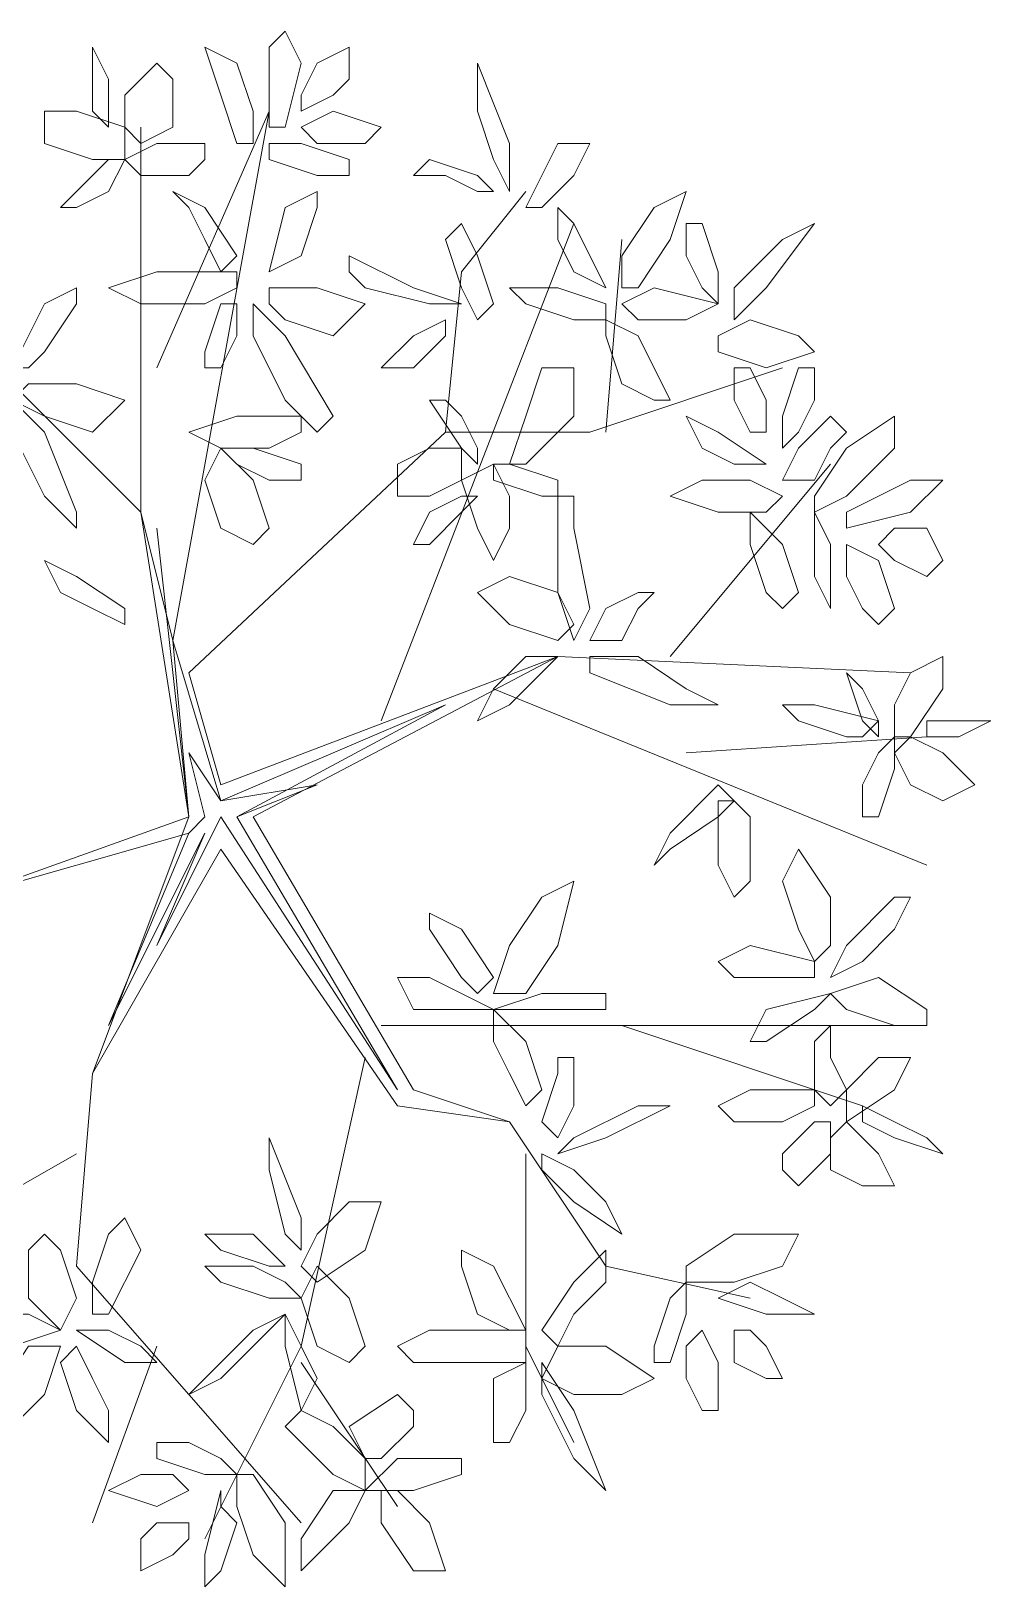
# Model space of a CAD drawing. Header units: millimetres. Extents: x 2364 to 2508, y 1551 to 1771.
# Drawn here: x 2396.577 to 2398.266, y 1623.61 to 1626.349 of the extents above; entities that cross this region are included whole.
import ezdxf

# ---------------------------------------------------------------- set-up
doc = ezdxf.new("R2010")
doc.units = ezdxf.units.MM
doc.layers.add('PDF_0', color=7, linetype='Continuous')

msp = doc.modelspace()

# ---------------------------------------------------------------- linework, layer by layer
at = {"layer": 'PDF_0', "lineweight": 9}
for points in [[(2396.9955, 1626.236), (2396.9955, 1626.3208), (2397.0238, 1626.349), (2397.052, 1626.2925), (2397.0238, 1626.1796), (2396.9955, 1626.1796)], [(2396.7131, 1626.1796), (2396.7131, 1626.2643), (2396.6849, 1626.3208), (2396.6849, 1626.2925), (2396.6849, 1626.2078)], [(2396.9673, 1626.1513), (2396.9391, 1626.1513), (2396.9108, 1626.236), (2396.8826, 1626.3208), (2396.9391, 1626.2925), (2396.9673, 1626.2078)], [(2397.052, 1626.2078), (2397.052, 1626.236), (2397.0803, 1626.2925), (2397.1367, 1626.3208), (2397.1367, 1626.2643), (2397.1085, 1626.236)], [(2396.7696, 1626.1513), (2396.7414, 1626.1796), (2396.7414, 1626.236), (2396.7979, 1626.2925), (2396.8261, 1626.2643), (2396.8261, 1626.1796)], [(2397.3627, 1626.2078), (2397.3627, 1626.2925), (2397.4191, 1626.1513), (2397.4191, 1626.0666), (2397.3909, 1626.1231)], [(2396.6849, 1626.1231), (2396.6002, 1626.1513), (2396.6002, 1626.2078), (2396.6567, 1626.2078), (2396.7414, 1626.1796), (2396.7414, 1626.1231)], [(2397.165, 1626.1513), (2397.1932, 1626.1796), (2397.1085, 1626.2078), (2397.052, 1626.1796), (2397.0803, 1626.1513)], [(2396.8543, 1626.0948), (2396.7696, 1626.0948), (2396.7414, 1626.1231), (2396.7979, 1626.1513), (2396.8826, 1626.1513), (2396.8826, 1626.1231)], [(2397.0803, 1626.0948), (2396.9955, 1626.1231), (2396.9955, 1626.1513), (2397.052, 1626.1513), (2397.1367, 1626.1231), (2397.1367, 1626.0948)], [(2397.4474, 1626.0384), (2397.4756, 1626.0384), (2397.5321, 1626.0948), (2397.5603, 1626.1513), (2397.5039, 1626.1513), (2397.4756, 1626.0948)], [(2396.6567, 1626.0666), (2396.7131, 1626.1231), (2396.7414, 1626.1231), (2396.7131, 1626.0666), (2396.6567, 1626.0384), (2396.6284, 1626.0384)], [(2397.3062, 1626.0948), (2397.3627, 1626.0666), (2397.3909, 1626.0666), (2397.3627, 1626.0948), (2397.2779, 1626.1231), (2397.2497, 1626.0948)], [(2396.8826, 1625.9819), (2396.8543, 1626.0384), (2396.8261, 1626.0666), (2396.8826, 1626.0384), (2396.9391, 1625.9536), (2396.9108, 1625.9254)], [(2397.052, 1625.9536), (2396.9955, 1625.9254), (2397.0238, 1626.0384), (2397.0803, 1626.0666), (2397.0803, 1626.0384)], [(2397.6168, 1625.8972), (2397.6451, 1625.8972), (2397.7015, 1625.9819), (2397.7298, 1626.0666), (2397.6733, 1626.0384), (2397.6168, 1625.9536)], [(2397.5321, 1625.9254), (2397.5886, 1625.8972), (2397.5321, 1626.0101), (2397.5039, 1626.0384), (2397.5039, 1625.9819)], [(2397.3627, 1625.8407), (2397.3909, 1625.8689), (2397.3627, 1625.9536), (2397.3344, 1626.0101), (2397.3062, 1625.9819), (2397.3344, 1625.8972)], [(2397.7298, 1625.9536), (2397.758, 1625.8972), (2397.7862, 1625.8689), (2397.7862, 1625.9254), (2397.758, 1626.0101), (2397.7298, 1626.0101)], [(2397.8992, 1625.9819), (2397.9557, 1626.0101), (2397.871, 1625.8972), (2397.8145, 1625.8407), (2397.8145, 1625.8972)], [(2397.165, 1625.8972), (2397.2779, 1625.8689), (2397.3344, 1625.8689), (2397.2497, 1625.8972), (2397.1367, 1625.9536), (2397.1367, 1625.9254)], [(2396.8826, 1625.8689), (2396.7696, 1625.8689), (2396.7131, 1625.8972), (2396.7979, 1625.9254), (2396.9391, 1625.9254), (2396.9391, 1625.8972)], [(2396.6002, 1625.7842), (2396.6567, 1625.8689), (2396.6567, 1625.8972), (2396.6002, 1625.8689), (2396.5437, 1625.756), (2396.5719, 1625.756)], [(2396.9955, 1625.8689), (2396.9955, 1625.8972), (2397.0803, 1625.8972), (2397.165, 1625.8689), (2397.1085, 1625.8124), (2397.0238, 1625.8407)], [(2397.5321, 1625.8407), (2397.4474, 1625.8689), (2397.4191, 1625.8972), (2397.5039, 1625.8972), (2397.5886, 1625.8689), (2397.5886, 1625.8407)], [(2397.7298, 1625.8407), (2397.7862, 1625.8689), (2397.6733, 1625.8972), (2397.6168, 1625.8689), (2397.6451, 1625.8407)], [(2396.8826, 1625.756), (2396.9108, 1625.756), (2396.9391, 1625.8124), (2396.9391, 1625.8689), (2396.9108, 1625.8689), (2396.8826, 1625.7842)], [(2397.0238, 1625.6995), (2396.9673, 1625.8124), (2396.9673, 1625.8689), (2397.0238, 1625.8124), (2397.1085, 1625.6712), (2397.0803, 1625.643)], [(2397.2497, 1625.756), (2397.1932, 1625.756), (2397.2497, 1625.8124), (2397.3062, 1625.8407), (2397.3062, 1625.8124)], [(2397.6168, 1625.7277), (2397.5886, 1625.8124), (2397.5886, 1625.8407), (2397.6451, 1625.8124), (2397.7015, 1625.6995), (2397.6733, 1625.6995)], [(2397.7862, 1625.8124), (2397.7862, 1625.7842), (2397.871, 1625.756), (2397.9557, 1625.7842), (2397.9274, 1625.8124), (2397.8427, 1625.8407)], [(2397.4191, 1625.5865), (2397.4474, 1625.5865), (2397.5321, 1625.6712), (2397.5321, 1625.756), (2397.4756, 1625.756), (2397.4474, 1625.6712)], [(2397.871, 1625.643), (2397.8427, 1625.643), (2397.8145, 1625.6995), (2397.8145, 1625.756), (2397.8427, 1625.756), (2397.871, 1625.6995)], [(2397.9557, 1625.6995), (2397.9274, 1625.643), (2397.8992, 1625.6148), (2397.8992, 1625.6712), (2397.9274, 1625.756), (2397.9557, 1625.756)], [(2396.5437, 1625.6995), (2396.5719, 1625.7277), (2396.6567, 1625.7277), (2396.7414, 1625.6995), (2396.6849, 1625.643), (2396.6002, 1625.6712)], [(2396.6002, 1625.5301), (2396.5437, 1625.643), (2396.5437, 1625.6995), (2396.6002, 1625.643), (2396.6567, 1625.5018), (2396.6567, 1625.4736)], [(2397.3344, 1625.6712), (2397.3627, 1625.6148), (2397.3627, 1625.5865), (2397.3344, 1625.6148), (2397.2779, 1625.6995), (2397.3062, 1625.6995)], [(2396.9955, 1625.6148), (2396.9108, 1625.6148), (2396.8543, 1625.643), (2396.9391, 1625.6712), (2397.052, 1625.6712), (2397.052, 1625.643)], [(2397.8145, 1625.5865), (2397.871, 1625.5865), (2397.7862, 1625.643), (2397.7298, 1625.6712), (2397.758, 1625.6148)], [(2397.9839, 1625.6148), (2397.9557, 1625.5583), (2397.8992, 1625.5583), (2397.9274, 1625.6148), (2397.9839, 1625.6712), (2398.0122, 1625.643)], [(2397.9557, 1625.5018), (2397.9557, 1625.5301), (2398.0122, 1625.6148), (2398.0969, 1625.6712), (2398.0969, 1625.6148), (2398.0122, 1625.5301)], [(2396.9108, 1625.4736), (2396.8826, 1625.5583), (2396.9108, 1625.6148), (2396.9673, 1625.5583), (2396.9955, 1625.4736), (2396.9673, 1625.4453)], [(2396.9955, 1625.5583), (2396.9391, 1625.5865), (2396.9108, 1625.6148), (2396.9673, 1625.6148), (2397.052, 1625.5865), (2397.052, 1625.5583)], [(2397.3344, 1625.6148), (2397.3344, 1625.5583), (2397.2779, 1625.5301), (2397.2215, 1625.5301), (2397.2215, 1625.5865), (2397.2779, 1625.6148)], [(2397.4191, 1625.5301), (2397.4191, 1625.4736), (2397.3909, 1625.4171), (2397.3627, 1625.4736), (2397.3344, 1625.5583), (2397.3909, 1625.5865)], [(2397.4756, 1625.5301), (2397.3909, 1625.5583), (2397.3909, 1625.5865), (2397.4191, 1625.5865), (2397.5039, 1625.5583), (2397.5039, 1625.5301)], [(2397.8992, 1625.5301), (2397.871, 1625.5018), (2397.7862, 1625.5018), (2397.7015, 1625.5301), (2397.758, 1625.5583), (2397.8427, 1625.5583)], [(2398.0686, 1625.5301), (2398.1251, 1625.5583), (2398.1816, 1625.5583), (2398.1251, 1625.5018), (2398.0122, 1625.4736), (2398.0122, 1625.5018)], [(2397.3627, 1625.5301), (2397.3344, 1625.5301), (2397.2779, 1625.5018), (2397.2497, 1625.4453), (2397.2779, 1625.4453), (2397.3344, 1625.5018)], [(2397.5321, 1625.4736), (2397.5603, 1625.3324), (2397.5321, 1625.2759), (2397.5039, 1625.3606), (2397.5039, 1625.5301), (2397.5321, 1625.5301)], [(2397.871, 1625.3606), (2397.8427, 1625.4453), (2397.8427, 1625.5018), (2397.8992, 1625.4453), (2397.9274, 1625.3606), (2397.8992, 1625.3324)], [(2397.9557, 1625.3889), (2397.9557, 1625.4736), (2397.9557, 1625.5018), (2397.9839, 1625.4453), (2397.9839, 1625.3606), (2397.9839, 1625.3324)], [(2398.0686, 1625.4453), (2398.0969, 1625.4736), (2398.1534, 1625.4736), (2398.1816, 1625.4171), (2398.1534, 1625.3889), (2398.0969, 1625.4171)], [(2398.0404, 1625.3324), (2398.0122, 1625.3889), (2398.0122, 1625.4453), (2398.0686, 1625.4171), (2398.0969, 1625.3324), (2398.0686, 1625.3041)], [(2396.6849, 1625.3324), (2396.6284, 1625.3606), (2396.6002, 1625.4171), (2396.6567, 1625.3889), (2396.7414, 1625.3324), (2396.7414, 1625.3041)], [(2397.5321, 1625.3041), (2397.5039, 1625.2759), (2397.4191, 1625.3041), (2397.3627, 1625.3606), (2397.4191, 1625.3889), (2397.5039, 1625.3606)], [(2397.6733, 1625.3606), (2397.6451, 1625.3606), (2397.5886, 1625.3324), (2397.5603, 1625.2759), (2397.6168, 1625.2759), (2397.6451, 1625.3324)], [(2397.4474, 1625.2477), (2397.5039, 1625.2477), (2397.4191, 1625.1629), (2397.3627, 1625.1347), (2397.3909, 1625.1912)], [(2397.6451, 1625.2477), (2397.7298, 1625.1912), (2397.7862, 1625.1629), (2397.7015, 1625.1629), (2397.5603, 1625.2194), (2397.5603, 1625.2477)], [(2398.0969, 1625.1629), (2398.1251, 1625.2194), (2398.1816, 1625.2477), (2398.1816, 1625.1912), (2398.1251, 1625.1065), (2398.0969, 1625.1065)], [(2398.0404, 1625.1912), (2398.0122, 1625.2194), (2398.0404, 1625.1347), (2398.0686, 1625.1065), (2398.0686, 1625.1347)], [(2398.0122, 1625.1065), (2397.9274, 1625.1347), (2397.8992, 1625.1629), (2397.9557, 1625.1629), (2398.0686, 1625.1347), (2398.0404, 1625.1065)], [(2398.1534, 1625.1347), (2398.1534, 1625.1065), (2398.2098, 1625.1065), (2398.2663, 1625.1347), (2398.2381, 1625.1347), (2398.1816, 1625.1347)], [(2398.0404, 1625.0217), (2398.0686, 1625.0782), (2398.0969, 1625.1065), (2398.0969, 1625.05), (2398.0686, 1624.9653), (2398.0404, 1624.9653)], [(2398.0969, 1625.0782), (2398.1251, 1625.1065), (2398.1816, 1625.0782), (2398.2381, 1625.0217), (2398.1816, 1624.9935), (2398.1251, 1625.0217)], [(2397.7862, 1624.9653), (2397.7015, 1624.9088), (2397.6733, 1624.8805), (2397.7015, 1624.937), (2397.7862, 1625.0217), (2397.8145, 1624.9935)], [(2397.8427, 1624.9653), (2397.8427, 1624.8523), (2397.8145, 1624.8241), (2397.7862, 1624.8805), (2397.7862, 1624.9935), (2397.8145, 1624.9935)], [(2397.9557, 1624.7111), (2397.9839, 1624.7393), (2397.9839, 1624.8241), (2397.9274, 1624.9088), (2397.8992, 1624.8523), (2397.9274, 1624.7676)], [(2397.3909, 1624.6546), (2397.4474, 1624.6546), (2397.5039, 1624.7393), (2397.5321, 1624.8523), (2397.4756, 1624.8241), (2397.4191, 1624.7393)], [(2398.0969, 1624.7676), (2398.0404, 1624.7111), (2397.9839, 1624.6829), (2398.0122, 1624.7393), (2398.0969, 1624.8241), (2398.1251, 1624.8241)], [(2397.3344, 1624.6829), (2397.2779, 1624.7676), (2397.2779, 1624.7958), (2397.3344, 1624.7676), (2397.3909, 1624.6829), (2397.3627, 1624.6546)], [(2397.8992, 1624.6829), (2397.8145, 1624.6829), (2397.7862, 1624.7111), (2397.8427, 1624.7393), (2397.9557, 1624.7111), (2397.9557, 1624.6829)], [(2397.3344, 1624.6264), (2397.2497, 1624.6264), (2397.2215, 1624.6829), (2397.2779, 1624.6829), (2397.3909, 1624.6264), (2397.3627, 1624.6264)], [(2398.0969, 1624.5981), (2398.0122, 1624.6264), (2397.9839, 1624.6546), (2398.0686, 1624.6829), (2398.1534, 1624.6264), (2398.1534, 1624.5981)], [(2397.5321, 1624.6264), (2397.4474, 1624.6264), (2397.3909, 1624.6264), (2397.4756, 1624.6546), (2397.5886, 1624.6546), (2397.5886, 1624.6264)], [(2397.9557, 1624.6264), (2397.9839, 1624.6546), (2397.871, 1624.6264), (2397.8427, 1624.5699), (2397.871, 1624.5699)], [(2397.4191, 1624.5134), (2397.3909, 1624.5699), (2397.3909, 1624.6264), (2397.4474, 1624.5699), (2397.4756, 1624.4852), (2397.4474, 1624.4569)], [(2397.9839, 1624.5417), (2398.0122, 1624.4852), (2397.9839, 1624.4569), (2397.9557, 1624.4852), (2397.9557, 1624.5699), (2397.9839, 1624.5981)], [(2397.5039, 1624.5134), (2397.4756, 1624.4287), (2397.5039, 1624.4005), (2397.5321, 1624.4569), (2397.5321, 1624.5417), (2397.5039, 1624.5417)], [(2398.0122, 1624.4852), (2398.0686, 1624.5417), (2398.1251, 1624.5417), (2398.0969, 1624.4852), (2398.0122, 1624.4287), (2398.0122, 1624.4569)], [(2397.8992, 1624.4287), (2397.8145, 1624.4287), (2397.7862, 1624.4569), (2397.8427, 1624.4852), (2397.9557, 1624.4852), (2397.9557, 1624.4569)], [(2397.6451, 1624.4569), (2397.7015, 1624.4569), (2397.5886, 1624.4005), (2397.5039, 1624.3722), (2397.5321, 1624.4005)], [(2398.0404, 1624.4569), (2398.0404, 1624.4287), (2398.0969, 1624.4005), (2398.1816, 1624.3722), (2398.1534, 1624.4005), (2398.0969, 1624.4287)], [(2397.8992, 1624.3722), (2397.9557, 1624.4287), (2397.9839, 1624.4287), (2397.9839, 1624.3722), (2397.9274, 1624.3157), (2397.8992, 1624.344)], [(2397.9839, 1624.4005), (2398.0122, 1624.4287), (2398.0686, 1624.3722), (2398.0969, 1624.3157), (2398.0404, 1624.3157), (2397.9839, 1624.344)], [(2396.9955, 1624.344), (2396.9955, 1624.4005), (2397.052, 1624.2593), (2397.052, 1624.2028), (2397.0238, 1624.231)], [(2397.4756, 1624.3722), (2397.4756, 1624.344), (2397.5321, 1624.2875), (2397.6168, 1624.231), (2397.5886, 1624.2875), (2397.5321, 1624.344)], [(2397.052, 1624.1745), (2397.0803, 1624.1463), (2397.165, 1624.2028), (2397.1932, 1624.2875), (2397.1367, 1624.2875), (2397.0803, 1624.231)], [(2396.6849, 1624.1463), (2396.7131, 1624.231), (2396.7414, 1624.2593), (2396.7696, 1624.2028), (2396.7131, 1624.0898), (2396.6849, 1624.0898)], [(2396.6284, 1624.2028), (2396.6567, 1624.1181), (2396.6284, 1624.0616), (2396.5719, 1624.1181), (2396.5719, 1624.2028), (2396.6002, 1624.231)], [(2396.9108, 1624.2028), (2396.8826, 1624.231), (2396.9673, 1624.231), (2397.0238, 1624.1745), (2396.9955, 1624.1745)], [(2397.7298, 1624.1463), (2397.7298, 1624.1745), (2397.8145, 1624.231), (2397.9274, 1624.231), (2397.8992, 1624.1745), (2397.8145, 1624.1463)], [(2397.3627, 1624.0898), (2397.3344, 1624.1745), (2397.3344, 1624.2028), (2397.3909, 1624.1745), (2397.4474, 1624.0616), (2397.4191, 1624.0616)], [(2397.5321, 1624.0898), (2397.5886, 1624.1463), (2397.5886, 1624.2028), (2397.5321, 1624.1463), (2397.4756, 1624.0616), (2397.5039, 1624.0333)], [(2397.052, 1624.1181), (2397.0238, 1624.1463), (2396.9673, 1624.1745), (2396.8826, 1624.1745), (2396.9108, 1624.1463), (2396.9955, 1624.1181)], [(2397.0803, 1624.0333), (2397.052, 1624.1181), (2397.0803, 1624.1745), (2397.1367, 1624.1181), (2397.165, 1624.0333), (2397.1367, 1624.0051)], [(2397.6733, 1624.0333), (2397.7015, 1624.1181), (2397.7298, 1624.1463), (2397.7298, 1624.0898), (2397.7015, 1624.0051), (2397.6733, 1624.0051)], [(2397.8427, 1624.1463), (2397.7862, 1624.1181), (2397.871, 1624.0898), (2397.9557, 1624.0898), (2397.8992, 1624.1181)], [(2396.4872, 1624.0898), (2396.5719, 1624.0898), (2396.6284, 1624.0616), (2396.5437, 1624.0333), (2396.4307, 1624.0616), (2396.4307, 1624.0898)], [(2396.9108, 1623.9769), (2396.8543, 1623.9486), (2396.9673, 1624.0616), (2397.0238, 1624.0898), (2396.9955, 1624.0616)], [(2397.0803, 1623.9769), (2397.052, 1623.9204), (2397.0238, 1624.0333), (2397.0238, 1624.0898), (2397.052, 1624.0333)], [(2396.7131, 1624.0616), (2396.6567, 1624.0616), (2396.7414, 1624.0051), (2396.7979, 1624.0051), (2396.7696, 1624.0333)], [(2397.3627, 1624.0051), (2397.2497, 1624.0051), (2397.2215, 1624.0333), (2397.2779, 1624.0616), (2397.4474, 1624.0616), (2397.4474, 1624.0051)], [(2397.7298, 1623.9769), (2397.7298, 1624.0333), (2397.758, 1624.0616), (2397.7862, 1624.0051), (2397.7862, 1623.9204), (2397.758, 1623.9204)], [(2397.8145, 1624.0616), (2397.8427, 1624.0616), (2397.871, 1624.0333), (2397.8992, 1623.9769), (2397.871, 1623.9769), (2397.8145, 1624.0051)], [(2396.6284, 1624.0333), (2396.5719, 1624.0333), (2396.5155, 1623.9486), (2396.459, 1623.8639), (2396.5437, 1623.8922), (2396.6002, 1623.9486)], [(2396.6849, 1623.9769), (2396.7131, 1623.9204), (2396.7131, 1623.8639), (2396.6567, 1623.9204), (2396.6284, 1624.0051), (2396.6567, 1624.0333)], [(2397.4756, 1623.9769), (2397.5039, 1624.0333), (2397.5886, 1624.0333), (2397.6733, 1623.9769), (2397.6168, 1623.9486), (2397.5321, 1623.9486)], [(2397.3909, 1623.8639), (2397.4191, 1623.8639), (2397.4474, 1623.9204), (2397.4474, 1624.0051), (2397.3909, 1623.9769), (2397.3909, 1623.9204)], [(2397.5321, 1623.8357), (2397.5886, 1623.7792), (2397.5321, 1623.9204), (2397.4756, 1624.0051), (2397.4756, 1623.9486)], [(2397.2497, 1623.8922), (2397.1932, 1623.8357), (2397.165, 1623.8357), (2397.1367, 1623.8922), (2397.2215, 1623.9486), (2397.2497, 1623.9204)], [(2397.1085, 1623.8922), (2397.165, 1623.8357), (2397.165, 1623.7792), (2397.1085, 1623.8074), (2397.0238, 1623.8922), (2397.052, 1623.9204)], [(2396.8543, 1623.8639), (2396.9108, 1623.8357), (2396.9391, 1623.8074), (2396.8826, 1623.8074), (2396.7979, 1623.8357), (2396.7979, 1623.8639)], [(2397.3344, 1623.8357), (2397.3344, 1623.8074), (2397.2497, 1623.7792), (2397.165, 1623.7792), (2397.2215, 1623.8357), (2397.2779, 1623.8357)], [(2396.7696, 1623.8074), (2396.7131, 1623.7792), (2396.7979, 1623.751), (2396.8543, 1623.7792), (2396.8261, 1623.8074)], [(2396.9391, 1623.8074), (2396.9673, 1623.8074), (2397.0238, 1623.7227), (2397.0238, 1623.6098), (2396.9673, 1623.6662), (2396.9391, 1623.751)], [(2396.9391, 1623.7227), (2396.9108, 1623.638), (2396.8826, 1623.6098), (2396.8826, 1623.6662), (2396.9108, 1623.7792), (2396.9108, 1623.751)], [(2397.052, 1623.6945), (2397.1085, 1623.7792), (2397.165, 1623.7792), (2397.1367, 1623.7227), (2397.052, 1623.638), (2397.052, 1623.6662)], [(2397.1932, 1623.7792), (2397.2215, 1623.7792), (2397.2779, 1623.7227), (2397.3062, 1623.638), (2397.2497, 1623.638), (2397.1932, 1623.7227)], [(2396.8543, 1623.7227), (2396.8543, 1623.6945), (2396.8261, 1623.6662), (2396.7696, 1623.638), (2396.7696, 1623.6945), (2396.7979, 1623.7227)]]:
    msp.add_lwpolyline(points, close=True, dxfattribs=at)
for points in [[(2396.7979, 1625.756), (2396.9955, 1626.2078), (2396.8261, 1625.2759), (2396.7696, 1625.5018), (2396.7696, 1626.1796)], [(2397.4474, 1626.0666), (2397.3344, 1625.9254), (2397.3062, 1625.643), (2397.5603, 1625.643), (2397.8992, 1625.756)], [(2397.8427, 1624.1181), (2397.5886, 1624.1745), (2397.4191, 1624.4287), (2397.2215, 1624.4569), (2396.9108, 1624.9088), (2396.6849, 1624.5134), (2396.8543, 1624.9653), (2396.7696, 1625.5018), (2396.2613, 1626.0101)], [(2397.1932, 1625.1347), (2397.5321, 1626.0101)], [(2397.5886, 1625.643), (2397.6168, 1625.9819)], [(2397.3062, 1625.643), (2396.8543, 1625.2194), (2396.9108, 1625.0217), (2397.5039, 1625.2477), (2396.9673, 1624.9653), (2397.2497, 1624.4852), (2397.4191, 1624.4287)], [(2397.7015, 1625.2477), (2397.9839, 1625.5865)], [(2396.7979, 1625.4736), (2396.8543, 1624.9653), (2396.8261, 1625.2759), (2396.9108, 1624.9935), (2397.3062, 1625.1629), (2396.9391, 1624.9653), (2397.2215, 1624.4852), (2396.9108, 1624.9653), (2396.7979, 1624.7393), (2396.8826, 1624.937), (2396.7131, 1624.5981), (2396.8543, 1624.937), (2396.8826, 1624.9653), (2396.8543, 1625.0782), (2396.9108, 1624.9935), (2397.0803, 1625.0217), (2396.9391, 1624.9653)], [(2397.5039, 1625.2477), (2398.1251, 1625.2194)], [(2397.3909, 1625.1912), (2398.1534, 1624.8805)], [(2397.7298, 1625.0782), (2398.1534, 1625.1065)], [(2396.8543, 1624.937), (2396.459, 1624.8241), (2396.8543, 1624.9653)], [(2397.1932, 1624.5981), (2398.1251, 1624.5981)], [(2397.6168, 1624.5981), (2398.0404, 1624.4569)], [(2397.165, 1624.5417), (2397.052, 1624.0333), (2396.8826, 1623.6945)], [(2396.6849, 1624.5134), (2396.6567, 1624.1745), (2397.052, 1623.7227)], [(2396.6567, 1624.3722), (2396.0636, 1624.0333)], [(2397.4474, 1624.3722), (2397.4474, 1624.0333), (2397.5321, 1623.8639)], [(2396.7979, 1624.0333), (2396.6849, 1623.7227)], [(2397.052, 1624.0051), (2397.2215, 1623.751)]]:
    msp.add_lwpolyline(points, dxfattribs=at)

doc.saveas('drawing.dxf')
